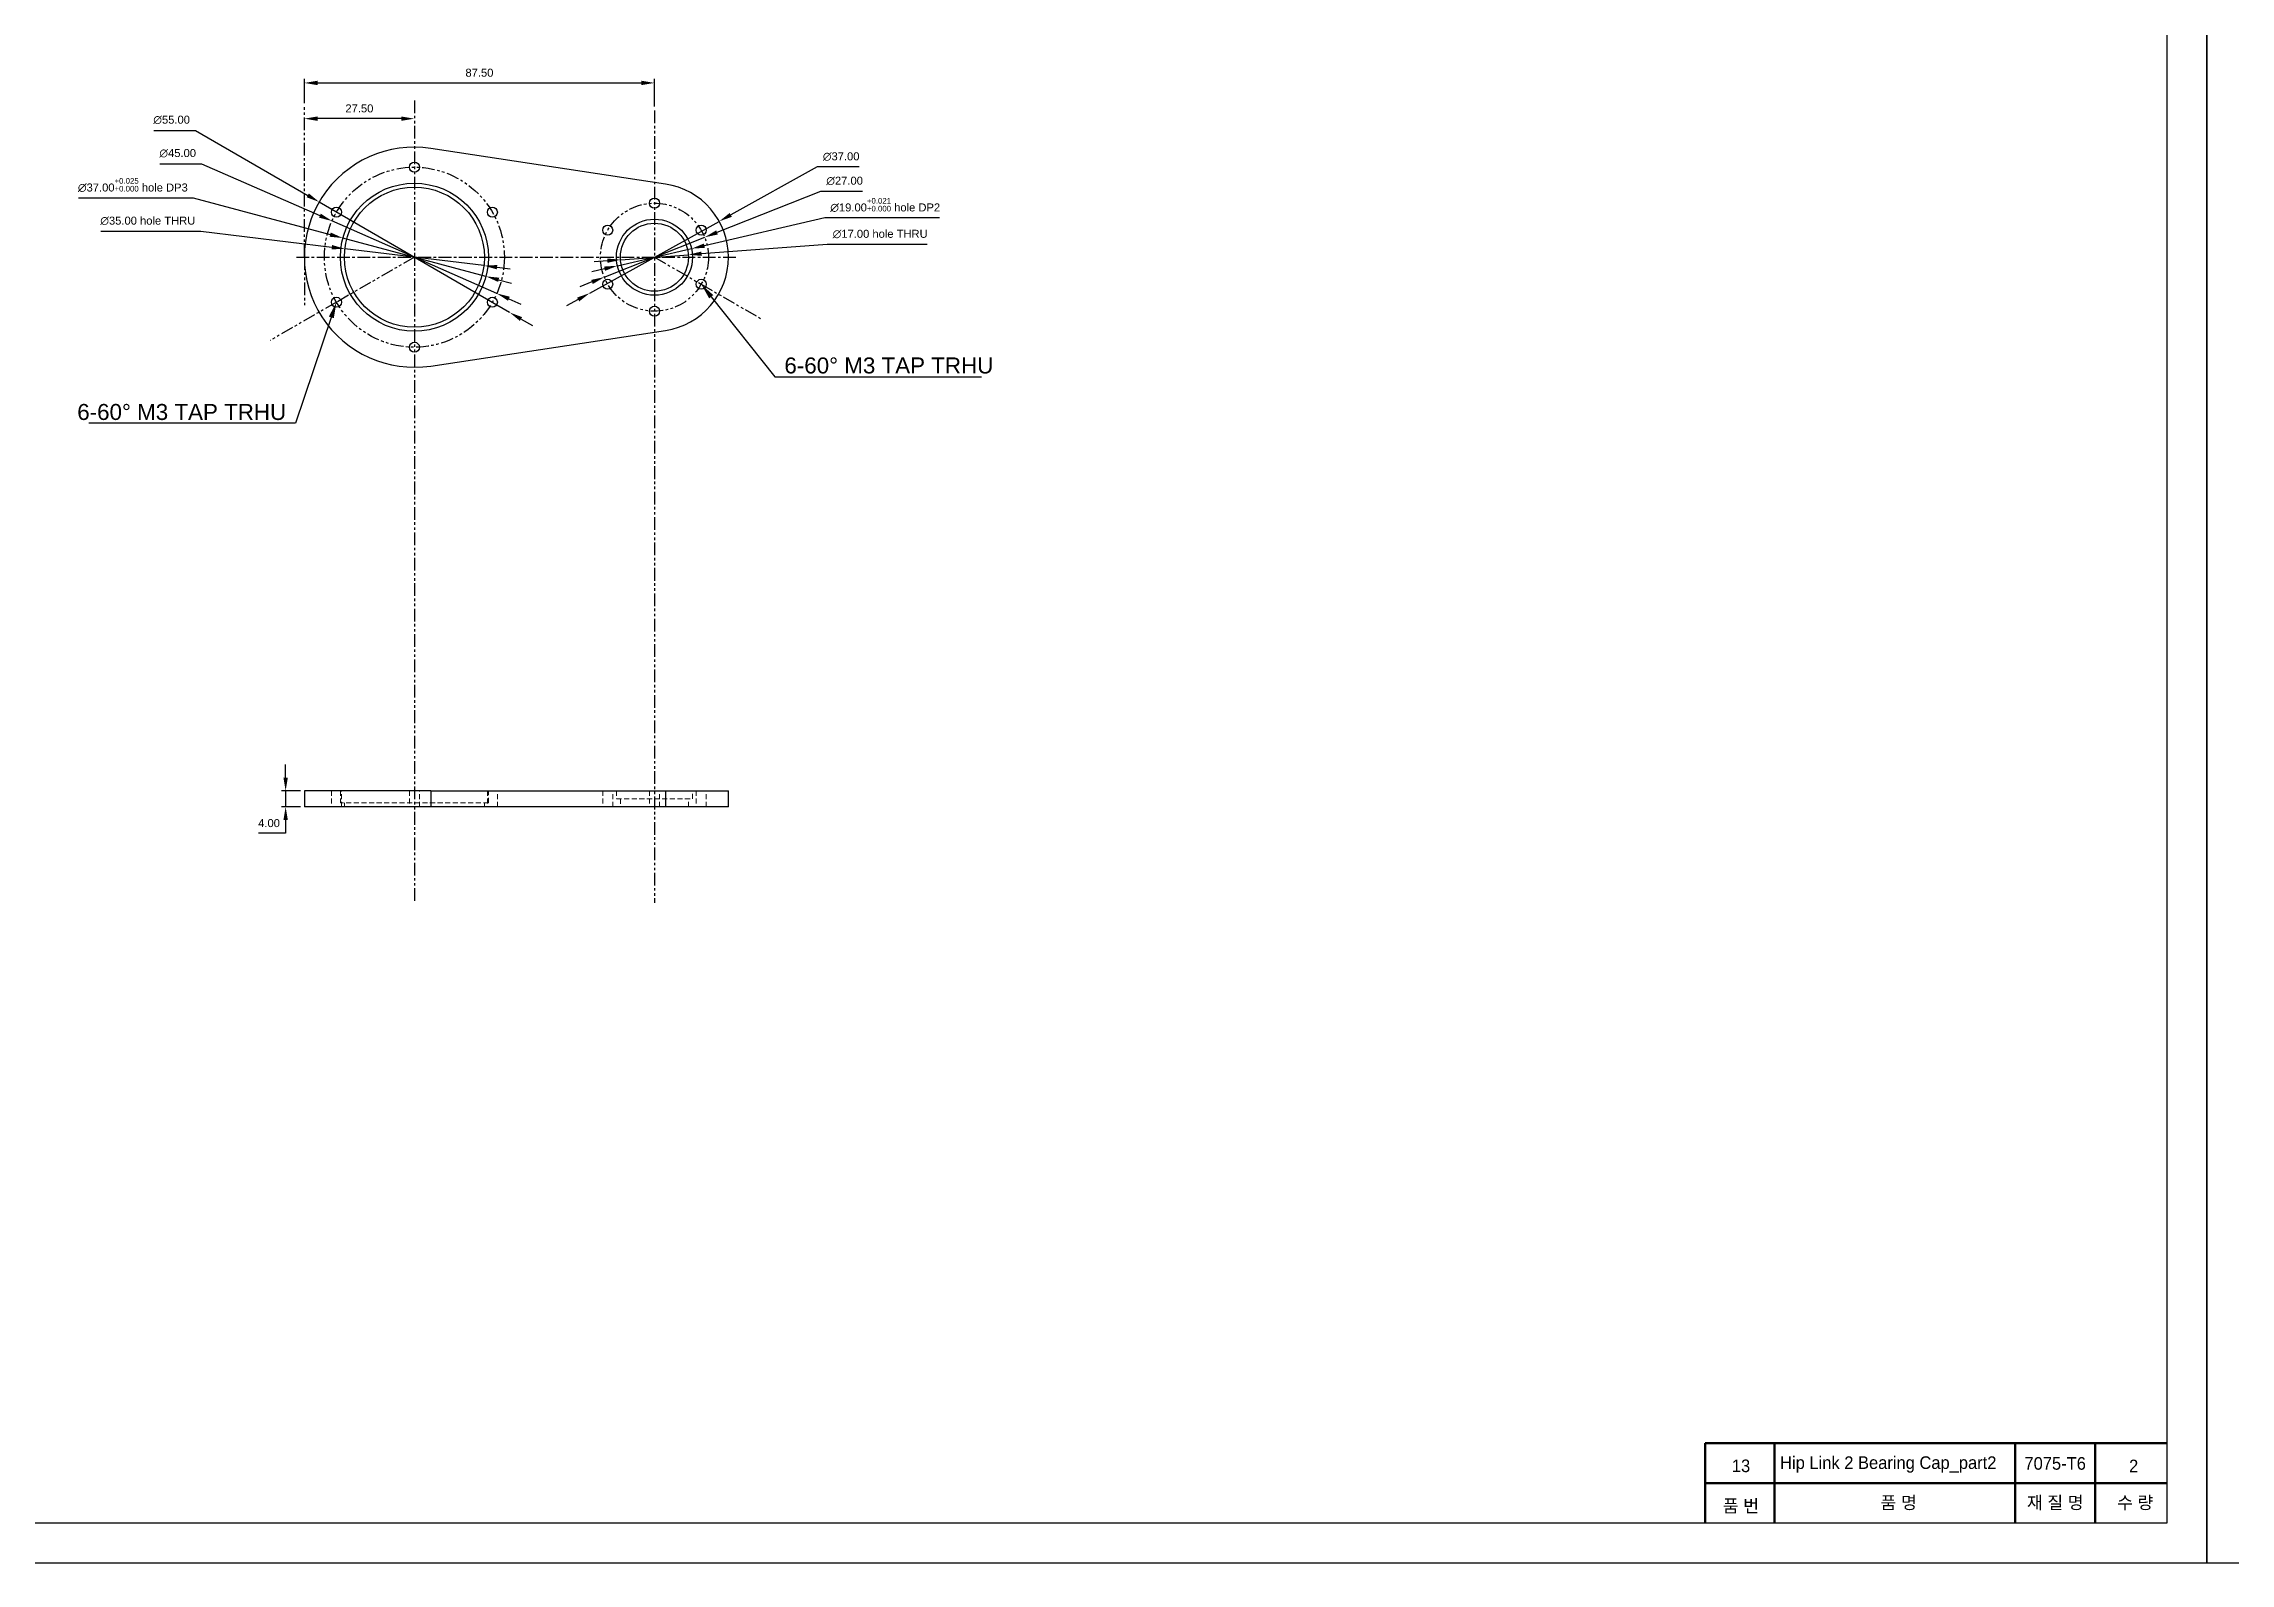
# Model space of a CAD drawing. Header units: millimetres. Extents: x 0 to 7560, y -1188 to 891.
# Drawn here: x 3659 to 4206, y -1188 to -808 of the extents above; entities that cross this region are included whole.
import ezdxf
from ezdxf import colors
from ezdxf.entities.mleader import LeaderData, LeaderLine
from ezdxf.math import Vec2, Vec3

# ---------------------------------------------------------------- set-up
doc = ezdxf.new("R2010")
doc.units = ezdxf.units.MM
doc.header["$PDSIZE"] = -1
for name, pattern in [('CENTER', [10.16, 6.35, -1.27, 1.27, -1.27]), ('HIDDEN', [1.905, 1.27, -0.635]), ('PHANTOM', [12.7, 6.35, -1.27, 1.27, -1.27, 1.27, -1.27])]:
    doc.linetypes.add(name, pattern=pattern)
doc.layers.get('0').update_dxf_attribs({"lineweight": 50})
for name, color, linetype, lineweight in [('보조선', 1, 'PHANTOM', 25), ('중심선', 1, 'CENTER', 25), ('중요 치수', 4, 'Continuous', 18), ('치수선', 6, 'Continuous', 18)]:
    doc.layers.add(name, color=color, linetype=linetype, lineweight=lineweight)
doc.styles.get("Standard").update_dxf_attribs({"font": 'arial.ttf', "height": 2})
doc.dimstyles.new('ISO-25', dxfattribs={"dimtxt": 2.5, "dimasz": 2.5, "dimexe": 1.25, "dimexo": 0.625, "dimtad": 1, "dimtxsty": 'Standard', "dimcen": 2.5, "dimadec": 0, "dimazin": 0, "dimtfac": 1, "dimtmove": 0, "dimatfit": 3, "dimfxl": 1, "dimarcsym": 0})

# ---------------------------------------------------------------- blocks, each defined once
blk = doc.blocks.new('*D470')
at = {"layer": 'Defpoints', "color": 0, "ltscale": 0.5, "transparency": 16777216}
for p in [(3728.35, -847.57), (3775.93, -875.16)]:
    blk.add_point(p, dxfattribs=at)
at = {"layer": '치수선', "color": 0, "lineweight": -2, "ltscale": 0.5, "transparency": 16777216}
for p, q in [((3687, -829.66), (3697.44, -829.66)), ((3697.44, -829.66), (3725.49, -845.92)), ((3775.93, -875.16), (3728.35, -847.57)), ((3778.79, -876.81), (3781.65, -878.47))]:
    blk.add_line(p, q, dxfattribs=at)
at = {"layer": '치수선', "color": 0, "ltscale": 0.5, "transparency": 16777216}
for points in [[(3725.77, -845.44), (3725.21, -846.39), (3728.35, -847.57)], [(3779.06, -876.34), (3778.51, -877.29), (3775.93, -875.16)]]:
    blk.add_solid(points, dxfattribs=at)
at = {"layer": '치수선', "color": 0, "ltscale": 0.5, "transparency": 16777216, "insert": (3691.46, -827.06), "char_height": 2, "attachment_point": 5}
blk.add_mtext('∅55.00', dxfattribs=at)
blk = doc.blocks.new('*D471')
at = {"layer": 'Defpoints', "color": 0, "ltscale": 0.5, "transparency": 16777216}
for p in [(3731.54, -852.31), (3772.74, -870.42)]:
    blk.add_point(p, dxfattribs=at)
at = {"layer": '치수선', "color": 0, "lineweight": -2, "ltscale": 0.5, "transparency": 16777216}
for p, q in [((3688.52, -838), (3698.97, -838)), ((3698.97, -838), (3728.52, -850.98)), ((3772.74, -870.42), (3731.54, -852.31)), ((3775.76, -871.75), (3778.78, -873.07))]:
    blk.add_line(p, q, dxfattribs=at)
at = {"layer": '치수선', "color": 0, "ltscale": 0.5, "transparency": 16777216}
for points in [[(3728.74, -850.48), (3728.3, -851.49), (3731.54, -852.31)], [(3775.98, -871.24), (3775.54, -872.25), (3772.74, -870.42)]]:
    blk.add_solid(points, dxfattribs=at)
at = {"layer": '치수선', "color": 0, "ltscale": 0.5, "transparency": 16777216, "insert": (3692.98, -835.4), "char_height": 2, "attachment_point": 5}
blk.add_mtext('∅45.00', dxfattribs=at)
blk = doc.blocks.new('*D472')
at = {"layer": 'Defpoints', "color": 0, "ltscale": 0.5, "transparency": 16777216}
for p in [(3734.27, -856.58), (3770.01, -866.15)]:
    blk.add_point(p, dxfattribs=at)
at = {"layer": '중요 치수', "color": 0, "lineweight": -2, "ltscale": 0.5, "transparency": 16777216}
for p, q in [((3668.2, -846.56), (3696.86, -846.56)), ((3696.86, -846.56), (3731.08, -855.72)), ((3770.01, -866.15), (3734.27, -856.58)), ((3773.2, -867.01), (3776.39, -867.86))]:
    blk.add_line(p, q, dxfattribs=at)
at = {"layer": '중요 치수', "color": 0, "ltscale": 0.5, "transparency": 16777216}
for points in [[(3731.22, -855.19), (3730.94, -856.25), (3734.27, -856.58)], [(3773.34, -866.48), (3773.06, -867.54), (3770.01, -866.15)]]:
    blk.add_solid(points, dxfattribs=at)
at = {"layer": '중요 치수', "color": 0, "ltscale": 0.5, "transparency": 16777216, "insert": (3681.77, -843.33), "char_height": 2, "attachment_point": 5}
blk.add_mtext('∅37.00{\\H0.7x;\\S+0.025^ +0.000;} hole DP3', dxfattribs=at)
blk = doc.blocks.new('*D473')
at = {"layer": 'Defpoints', "color": 0, "ltscale": 0.5, "transparency": 16777216}
for p in [(3734.77, -859.26), (3769.51, -863.47)]:
    blk.add_point(p, dxfattribs=at)
at = {"layer": '중요 치수', "color": 0, "lineweight": -2, "ltscale": 0.5, "transparency": 16777216}
for p, q in [((3673.8, -854.89), (3698.75, -854.89)), ((3698.75, -854.89), (3731.49, -858.86)), ((3769.51, -863.47), (3734.77, -859.26)), ((3772.79, -863.87), (3776.07, -864.27))]:
    blk.add_line(p, q, dxfattribs=at)
at = {"layer": '중요 치수', "color": 0, "ltscale": 0.5, "transparency": 16777216}
for points in [[(3731.55, -858.32), (3731.42, -859.41), (3734.77, -859.26)], [(3772.86, -863.32), (3772.72, -864.41), (3769.51, -863.47)]]:
    blk.add_solid(points, dxfattribs=at)
at = {"layer": '중요 치수', "color": 0, "ltscale": 0.5, "transparency": 16777216, "insert": (3685.51, -852.29), "char_height": 2, "attachment_point": 5}
blk.add_mtext('∅35.00 hole THRU', dxfattribs=at)
blk = doc.blocks.new('*D474')
at = {"layer": 'Defpoints', "color": 0, "ltscale": 0.5, "transparency": 16777216}
for p in [(3828.32, -852.4), (3795.96, -870.33)]:
    blk.add_point(p, dxfattribs=at)
at = {"layer": '치수선', "color": 0, "lineweight": -2, "ltscale": 0.5, "transparency": 16777216}
for p, q in [((3852.82, -838.82), (3831.21, -850.8)), ((3863.26, -838.82), (3852.82, -838.82)), ((3795.96, -870.33), (3828.32, -852.4)), ((3793.07, -871.93), (3790.18, -873.53))]:
    blk.add_line(p, q, dxfattribs=at)
at = {"layer": '치수선', "color": 0, "ltscale": 0.5, "transparency": 16777216}
for points in [[(3830.94, -850.32), (3831.48, -851.28), (3828.32, -852.4)], [(3792.8, -871.45), (3793.34, -872.41), (3795.96, -870.33)]]:
    blk.add_solid(points, dxfattribs=at)
at = {"layer": '치수선', "color": 0, "ltscale": 0.5, "transparency": 16777216, "insert": (3858.8, -836.22), "char_height": 2, "attachment_point": 5}
blk.add_mtext('∅37.00', dxfattribs=at)
blk = doc.blocks.new('*D475')
at = {"layer": 'Defpoints', "color": 0, "ltscale": 0.5, "transparency": 16777216}
for p in [(3824.69, -856.39), (3799.59, -866.34)]:
    blk.add_point(p, dxfattribs=at)
at = {"layer": '치수선', "color": 0, "lineweight": -2, "ltscale": 0.5, "transparency": 16777216}
for p, q in [((3853.67, -844.91), (3827.76, -855.18)), ((3864.12, -844.91), (3853.67, -844.91)), ((3799.59, -866.34), (3824.69, -856.39)), ((3796.52, -867.55), (3793.45, -868.77))]:
    blk.add_line(p, q, dxfattribs=at)
at = {"layer": '치수선', "color": 0, "ltscale": 0.5, "transparency": 16777216}
for points in [[(3827.56, -854.66), (3827.96, -855.69), (3824.69, -856.39)], [(3796.32, -867.04), (3796.72, -868.07), (3799.59, -866.34)]]:
    blk.add_solid(points, dxfattribs=at)
at = {"layer": '치수선', "color": 0, "ltscale": 0.5, "transparency": 16777216, "insert": (3859.66, -842.31), "char_height": 2, "attachment_point": 5}
blk.add_mtext('∅27.00', dxfattribs=at)
blk = doc.blocks.new('*D476')
at = {"layer": 'Defpoints', "color": 0, "ltscale": 0.5, "transparency": 16777216}
for p in [(3821.4, -859.23), (3802.88, -863.5)]:
    blk.add_point(p, dxfattribs=at)
at = {"layer": '중요 치수', "color": 0, "lineweight": -2, "ltscale": 0.5, "transparency": 16777216}
for p, q in [((3854.73, -851.54), (3824.61, -858.49)), ((3883.36, -851.54), (3854.73, -851.54)), ((3802.88, -863.5), (3821.4, -859.23)), ((3799.66, -864.24), (3796.45, -864.98))]:
    blk.add_line(p, q, dxfattribs=at)
at = {"layer": '중요 치수', "color": 0, "ltscale": 0.5, "transparency": 16777216}
for points in [[(3824.49, -857.95), (3824.74, -859.02), (3821.4, -859.23)], [(3799.54, -863.71), (3799.79, -864.78), (3802.88, -863.5)]]:
    blk.add_solid(points, dxfattribs=at)
at = {"layer": '중요 치수', "color": 0, "ltscale": 0.5, "transparency": 16777216, "insert": (3869.81, -848.31), "char_height": 2, "attachment_point": 5}
blk.add_mtext('∅19.00{\\H0.7x;\\S+0.021^ +0.000;} hole DP2', dxfattribs=at)
blk = doc.blocks.new('*D477')
at = {"layer": 'Defpoints', "color": 0, "ltscale": 0.5, "transparency": 16777216}
for p in [(3803.66, -861.99), (3820.62, -860.74)]:
    blk.add_point(p, dxfattribs=at)
at = {"layer": '중요 치수', "color": 0, "lineweight": -2, "ltscale": 0.5, "transparency": 16777216}
for p, q in [((3800.37, -862.23), (3797.08, -862.48)), ((3803.66, -861.99), (3820.62, -860.74)), ((3855.32, -858.18), (3823.91, -860.5)), ((3880.26, -858.18), (3855.32, -858.18))]:
    blk.add_line(p, q, dxfattribs=at)
at = {"layer": '중요 치수', "color": 0, "ltscale": 0.5, "transparency": 16777216}
for points in [[(3800.33, -861.69), (3800.41, -862.78), (3803.66, -861.99)], [(3823.87, -859.95), (3823.95, -861.04), (3820.62, -860.74)]]:
    blk.add_solid(points, dxfattribs=at)
at = {"layer": '중요 치수', "color": 0, "ltscale": 0.5, "transparency": 16777216, "insert": (3868.55, -855.58), "char_height": 2, "width": 28.7459, "attachment_point": 5}
blk.add_mtext('∅17.00 hole THRU', dxfattribs=at)
blk = doc.blocks.new('*D478')
at = {"layer": 'Defpoints', "color": 0, "ltscale": 0.5, "transparency": 16777216}
for p in [(3719.96, -998.74), (3724.64, -994.74), (3724.64, -998.74)]:
    blk.add_point(p, dxfattribs=at)
at = {"layer": '치수선', "color": 0, "lineweight": -2, "ltscale": 0.5, "transparency": 16777216}
for p, q in [((3719.96, -991.44), (3719.96, -988.13)), ((3723.64, -994.74), (3718.96, -994.74)), ((3723.64, -998.74), (3718.96, -998.74)), ((3719.96, -994.74), (3719.96, -998.74)), ((3719.96, -1005.34), (3713.17, -1005.34)), ((3719.96, -1002.04), (3719.96, -1005.34))]:
    blk.add_line(p, q, dxfattribs=at)
at = {"layer": '치수선', "color": 0, "ltscale": 0.5, "transparency": 16777216}
for points in [[(3719.41, -991.44), (3720.51, -991.44), (3719.96, -994.74)], [(3719.41, -1002.04), (3720.51, -1002.04), (3719.96, -998.74)]]:
    blk.add_solid(points, dxfattribs=at)
at = {"layer": '치수선', "color": 0, "ltscale": 0.5, "transparency": 16777216, "insert": (3715.81, -1002.8), "char_height": 2, "attachment_point": 5}
blk.add_mtext('4.00', dxfattribs=at)
blk = doc.blocks.new('*D427')
at = {"layer": 'Defpoints', "color": 0, "ltscale": 0.5, "transparency": 16777216}
for p in [(3724.64, -826.74), (3724.64, -826.74), (3752.14, -826.74)]:
    blk.add_point(p, dxfattribs=at)
at = {"layer": '치수선', "color": 0, "lineweight": -2, "ltscale": 0.5, "transparency": 16777216}
blk.add_line((3748.84, -826.74), (3727.94, -826.74), dxfattribs=at)
at = {"layer": '치수선', "color": 0, "ltscale": 0.5, "transparency": 16777216}
for points in [[(3727.94, -826.19), (3727.94, -827.29), (3724.64, -826.74)], [(3748.84, -826.19), (3748.84, -827.29), (3752.14, -826.74)]]:
    blk.add_solid(points, dxfattribs=at)
at = {"layer": '치수선', "color": 0, "ltscale": 0.5, "transparency": 16777216, "insert": (3738.39, -824.19), "char_height": 2, "attachment_point": 5}
blk.add_mtext('27.50', dxfattribs=at)
blk = doc.blocks.new('*D428')
at = {"layer": 'Defpoints', "color": 0, "ltscale": 0.5, "transparency": 16777216}
for p in [(3812.14, -817.81), (3724.64, -823.85), (3812.14, -824.73)]:
    blk.add_point(p, dxfattribs=at)
at = {"layer": '치수선', "color": 0, "lineweight": -2, "ltscale": 0.5, "transparency": 16777216}
for p, q in [((3724.64, -822.85), (3724.64, -816.81)), ((3727.94, -817.81), (3808.84, -817.81)), ((3812.14, -823.73), (3812.14, -816.81))]:
    blk.add_line(p, q, dxfattribs=at)
at = {"layer": '치수선', "color": 0, "ltscale": 0.5, "transparency": 16777216}
for points in [[(3727.94, -817.26), (3727.94, -818.36), (3724.64, -817.81)], [(3808.84, -817.26), (3808.84, -818.36), (3812.14, -817.81)]]:
    blk.add_solid(points, dxfattribs=at)
at = {"layer": '치수선', "color": 0, "ltscale": 0.5, "transparency": 16777216, "insert": (3768.39, -815.27), "char_height": 2, "attachment_point": 5}
blk.add_mtext('87.50', dxfattribs=at)

msp = doc.modelspace()

# ---------------------------------------------------------------- linework, layer by layer
at = {"color": 7, "linetype": 'Continuous', "lineweight": 25}
for p, q in [((3814.915, -843.074), (3756.265, -834.176)), ((3756.265, -888.554), (3814.915, -879.656)), ((3724.64, -994.738), (3724.64, -998.738)), ((3756.265, -994.738), (3724.64, -994.738)), ((3756.265, -998.738), (3724.64, -998.738)), ((3756.265, -994.738), (3756.265, -998.738)), ((3756.265, -994.738), (3814.915, -994.738)), ((3814.915, -998.738), (3756.265, -998.738)), ((3814.915, -994.738), (3814.915, -998.738)), ((3814.915, -994.738), (3830.64, -994.738)), ((3830.64, -998.738), (3814.915, -998.738)), ((3830.64, -998.738), (3830.64, -994.738))]:
    msp.add_line(p, q, dxfattribs=at)
at = {"color": 7, "linetype": 'HIDDEN', "lineweight": 18}
for p, q in [((3731.404, -994.738), (3731.404, -998.738)), ((3733.64, -994.738), (3733.64, -997.738)), ((3770.64, -997.738), (3733.64, -997.738)), ((3733.904, -998.738), (3733.904, -994.738)), ((3734.64, -997.738), (3734.64, -998.738)), ((3750.89, -994.738), (3750.89, -998.738)), ((3753.39, -998.738), (3753.39, -994.738)), ((3756.265, -994.738), (3756.265, -998.738)), ((3769.64, -998.738), (3769.64, -997.738)), ((3770.375, -994.738), (3770.375, -998.738)), ((3770.64, -997.738), (3770.64, -994.738)), ((3772.875, -998.738), (3772.875, -994.738)), ((3799.198, -994.738), (3799.198, -998.738)), ((3801.698, -998.738), (3801.698, -994.738)), ((3802.64, -994.738), (3802.64, -996.738)), ((3802.64, -996.738), (3812.14, -996.738)), ((3803.64, -996.738), (3803.64, -998.738)), ((3810.89, -994.738), (3810.89, -998.738)), ((3812.14, -996.738), (3821.64, -996.738)), ((3813.39, -998.738), (3813.39, -994.738)), ((3814.915, -994.738), (3814.915, -998.738)), ((3820.64, -998.738), (3820.64, -996.738)), ((3821.64, -996.738), (3821.64, -994.738)), ((3822.581, -994.738), (3822.581, -998.738)), ((3825.081, -998.738), (3825.081, -994.738))]:
    msp.add_line(p, q, dxfattribs=at)
for p, q in [((4074.749, -1157.768), (4190.146, -1157.768)), ((4074.749, -1177.768), (4074.749, -1157.768)), ((4092.059, -1177.768), (4092.059, -1157.768)), ((4152.232, -1177.768), (4152.232, -1157.768)), ((4172.232, -1177.768), (4172.232, -1157.768)), ((4074.749, -1167.768), (4190.146, -1167.768))]:
    msp.add_line(p, q)
at = {"color": 7, "linetype": 'Continuous', "lineweight": 25}
for centre, radius in [((3752.14, -838.865), 1.25), ((3752.14, -861.365), 18.5), ((3752.14, -861.365), 17.5), ((3812.14, -847.865), 1.25), ((3732.654, -850.115), 1.25), ((3771.625, -850.115), 1.25), ((3812.14, -861.365), 9.5), ((3800.448, -854.615), 1.25), ((3812.14, -861.365), 8.5), ((3823.831, -854.615), 1.25), ((3800.448, -868.115), 1.25), ((3823.831, -868.115), 1.25), ((3732.654, -872.615), 1.25), ((3771.625, -872.615), 1.25), ((3812.14, -874.865), 1.25), ((3752.14, -883.865), 1.25)]:
    msp.add_circle(centre, radius, dxfattribs=at)
for centre, radius, start, end in [((3752.14, -861.365), 27.5, 81.37307, 278.62693), ((3812.14, -861.365), 18.5, 278.62693, 81.37307)]:
    msp.add_arc(centre, radius, start, end, dxfattribs=at)
at = {"layer": '보조선', "ltscale": 0.5}
for p, q in [((3724.64, -861.365), (3724.64, -823.848)), ((3752.14, -822.207), (3752.14, -1022.4)), ((3812.14, -824.728), (3812.14, -1022.723)), ((3724.64, -861.365), (3724.64, -873.39)), ((3752.14, -861.365), (3732.654, -872.615)), ((3812.14, -861.365), (3823.831, -868.115)), ((3823.831, -868.115), (3838.913, -876.823)), ((3732.654, -872.615), (3716.117, -882.163))]:
    msp.add_line(p, q, dxfattribs=at)
for centre, radius in [((3752.14, -861.365), 22.5), ((3812.14, -861.365), 13.5)]:
    msp.add_circle(centre, radius, dxfattribs=at)
at = {"layer": '중심선', "ltscale": 0.5}
msp.add_line((3722.64, -861.365), (3832.64, -861.365), dxfattribs=at)
at = {"layer": '중심선', "linetype": 'ByBlock', "ltscale": 0.5}
for points in [[(3360.146, -593.768), (4200.146, -593.768), (4200.146, -1187.768), (3360.146, -1187.768)], [(4200.146, -593.768), (5040.146, -593.768), (5040.146, -1187.768), (4200.146, -1187.768)], [(3370.146, -603.768), (4190.146, -603.768), (4190.146, -1177.768), (3370.146, -1177.768)]]:
    msp.add_lwpolyline(points, close=True, dxfattribs=at)

# ---------------------------------------------------------------- texts
at = {"char_height": 3.15, "attachment_point": 5}
for s, width, insert in [('{\\fGulim|b0|i0|c129|p50;\\C6;13}', 20, (4083.709, -1163.44)), ('{\\fGulim|b0|i0|c129|p50;\\C6;7075-T6}', 20, (4162.217, -1162.836)), ('{\\fGulim|b0|i0|c129|p50;\\C6;2}', 20, (4181.837, -1163.45)), ('{\\fGulim|b0|i0|c129|p50;\\C6;품 번}', 20, (4083.673, -1173.575)), ('{\\C6;품 명}', 40, (4123.106, -1172.768)), ('{\\fGulim|b0|i0|c129|p50;\\C6;재 질 명}', 20, (4162.232, -1172.768)), ('{\\fGulim|b0|i0|c129|p50;\\C6;수 량}', 20, (4182.232, -1172.768))]:
    msp.add_mtext_dynamic_manual_height_columns(s, width=width, gutter_width=12.5, heights=[0], dxfattribs=dict(at, insert=insert))
at = {"layer": '중요 치수', "insert": (4093.474, -1161.044), "char_height": 3.15, "width": 69.06418, "attachment_point": 1}
msp.add_mtext('{\\fGulim|b0|i0|c129|p50;\\C6;Hip Link 2 Bearing Cap_part2}', dxfattribs=at)

# ---------------------------------------------------------------- dimensions: what is measured, and where the dimension line sits
at = {"layer": '중요 치수', "ltscale": 0.5}
for p1, p2, text, picture, middle in [((3770.009, -866.152), (3734.27, -856.578), '<>{\\H0.7x;\\S+0.025^ +0.000;} hole DP3', '*D472', (3696.86, -846.555)), ((3802.883, -863.5), (3821.397, -859.23), '<>{\\H0.7x;\\S+0.021^ +0.000;} hole DP2', '*D476', (3854.731, -851.542)), ((3769.512, -863.471), (3734.767, -859.259), '<> hole THRU', '*D473', (3698.748, -854.892)), ((3803.663, -861.991), (3820.616, -860.739), '<> hole THRU', '*D477', (3855.319, -858.177))]:
    dim = msp.add_diameter_dim_2p(p1=p1, p2=p2, text=text, dimstyle='ISO-25', override={"dimtxt": 2, "dimasz": 3.302, "dimexe": 1, "dimexo": 1, "dimgap": 1.524, "dimtih": 1, "dimtoh": 1, "dimzin": 1, "dimdsep": 46, "dimcen": -10, "dimadec": 2, "dimtzin": 1}, dxfattribs=at)
    dim.commit()
    dim.dimension.update_dxf_attribs({"geometry": picture, "text_midpoint": middle, "dimtype": 163})
at = {"layer": '치수선', "ltscale": 0.5}
for base, p1, p2, angle, picture, middle in [((3812.14, -817.812), (3724.64, -823.848), (3812.14, -824.728), 180, '*D428', (3768.39, -815.267)), ((3719.963, -998.738), (3724.64, -994.738), (3724.64, -998.738), 90, '*D478', (3715.805, -1002.797))]:
    dim = msp.add_linear_dim(base=base, p1=p1, p2=p2, angle=angle, dimstyle='ISO-25', override={"dimtxt": 2, "dimasz": 3.302, "dimexe": 1, "dimexo": 1, "dimgap": 1.524, "dimtih": 1, "dimtoh": 1, "dimzin": 1, "dimdsep": 46, "dimcen": -10, "dimadec": 2, "dimtzin": 1}, dxfattribs=at)
    dim.commit()
    dim.dimension.update_dxf_attribs({"geometry": picture, "text_midpoint": middle})
dim = msp.add_linear_dim(base=(3724.64, -826.74), p1=(3752.14, -826.74), p2=(3724.64, -826.74), dimstyle='ISO-25', override={"dimtxt": 2, "dimasz": 3.302, "dimexe": 1, "dimexo": 1, "dimgap": 1.524, "dimtih": 1, "dimtoh": 1, "dimzin": 1, "dimdsep": 46, "dimcen": -10, "dimadec": 2, "dimtzin": 1}, dxfattribs=at)
dim.commit()
dim.dimension.update_dxf_attribs({"geometry": '*D427', "text_midpoint": (3738.39, -824.195)})
for p1, p2, picture, middle in [((3775.932, -875.156), (3728.347, -847.574), '*D470', (3691.46, -829.661)), ((3772.738, -870.417), (3731.541, -852.313), '*D471', (3692.984, -837.998)), ((3795.958, -870.332), (3828.321, -852.398), '*D474', (3858.799, -838.824)), ((3799.589, -866.338), (3824.69, -856.392), '*D475', (3859.657, -844.907))]:
    dim = msp.add_diameter_dim_2p(p1=p1, p2=p2, dimstyle='ISO-25', override={"dimtxt": 2, "dimasz": 3.302, "dimexe": 1, "dimexo": 1, "dimgap": 1.524, "dimtih": 1, "dimtoh": 1, "dimzin": 1, "dimdsep": 46, "dimcen": -10, "dimadec": 2, "dimtzin": 1}, dxfattribs=at)
    dim.commit()
    dim.dimension.update_dxf_attribs({"geometry": picture, "text_midpoint": middle, "dimtype": 163})

# ---------------------------------------------------------------- leaders
at = {"layer": '중요 치수', "ltscale": 0.5}
ml = msp.add_multileader_mtext('Standard', dxfattribs=at)
ml.set_content('6-60%%D M3 TAP TRHU', color=256)
ml.set_leader_properties()
ml.build(insert=Vec2(0, 0))
ml.multileader.update_dxf_attribs({"text_left_attachment_type": 5, "text_right_attachment_type": 6, "dogleg_length": 0.36})
ctx = ml.context
ctx.base_point, ctx.plane_origin = Vec3(3842.614, -891.233), Vec3(3812.552, -874.178)
ctx.left_attachment, ctx.right_attachment = 5, 6
notes = []
notes.append((ctx, [(0, (1, 1, 0), (3842.254, -891.233), (1, 0), 0.36, [(0, [(3823.831, -868.115)], 0, [])])]))
ctx.mtext.insert, ctx.mtext.flow_direction = Vec3(3844.614, -886.416), 5
ml = msp.add_multileader_mtext('Standard', dxfattribs=at)
ml.set_content('6-60%%D M3 TAP TRHU', color=256)
ml.set_leader_properties()
ml.build(insert=Vec2(0, 0))
ml.multileader.update_dxf_attribs({"text_right_attachment_type": 6, "dogleg_length": 0.36})
ctx = ml.context
ctx.base_point, ctx.plane_origin = Vec3(3666.529, -900.079), Vec3(3732.654, -872.615)
ctx.right_attachment, ctx.text_align_type = 6, 2
notes.append((ctx, [(0, (1, 1, 0), (3722.455, -902.844), (-1, 0), 0.36, [(0, [(3732.654, -872.615)], 0, [])])]))
ctx.mtext.insert, ctx.mtext.alignment, ctx.mtext.flow_direction = Vec3(3720.095, -898.044), 3, 5
for ctx, leaders in notes:
    for number, flags, end, landing, length, lines in leaders:
        leader = LeaderData()
        leader.index, (leader.has_last_leader_line, leader.has_dogleg_vector, leader.attachment_direction) = number, flags
        leader.last_leader_point, leader.dogleg_vector, leader.dogleg_length = Vec3(end), Vec3(landing), length
        for number, points, colour, breaks in lines:
            line = LeaderLine()
            line.index, line.vertices, line.color, line.breaks = number, Vec3.list(points), colors.encode_raw_color(colour), breaks
            leader.lines.append(line)
        ctx.leaders.append(leader)

doc.saveas('drawing.dxf')
